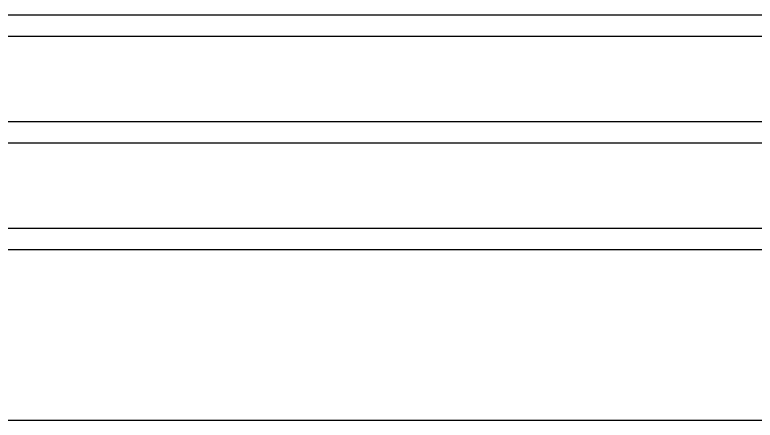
# Model space of a CAD drawing. Header units: inches. Extents: x -10117506 to -5032697, y -6529230 to -3254494.
# Drawn here: x -5047645.1 to -5047575.8, y -3261627.2 to -3261589.2 of the extents above; entities that cross this region are included whole.
import ezdxf

# ---------------------------------------------------------------- set-up
doc = ezdxf.new("R2010")
doc.units = ezdxf.units.IN
doc.header["$LTSCALE"] = 2
doc.header["$MEASUREMENT"] = 0
doc.layers.get('0').update_dxf_attribs({"linetype": 'CONTINUOUS'})

msp = doc.modelspace()

# ---------------------------------------------------------------- linework, layer by layer
at = {"ltscale": 0.5}
for p, q in [((-5047949.053, -3261589.209), (-5047524.375, -3261589.209)), ((-5047927.133, -3261591.209), (-5047524.375, -3261591.209)), ((-5047927.133, -3261599.209), (-5047524.375, -3261599.209)), ((-5047927.133, -3261601.209), (-5047524.375, -3261601.209)), ((-5047927.133, -3261609.209), (-5047524.375, -3261609.209)), ((-5047927.133, -3261611.209), (-5047524.375, -3261611.209)), ((-5047927.133, -3261627.209), (-5047519.375, -3261627.209))]:
    msp.add_line(p, q, dxfattribs=at)

doc.saveas('drawing.dxf')
